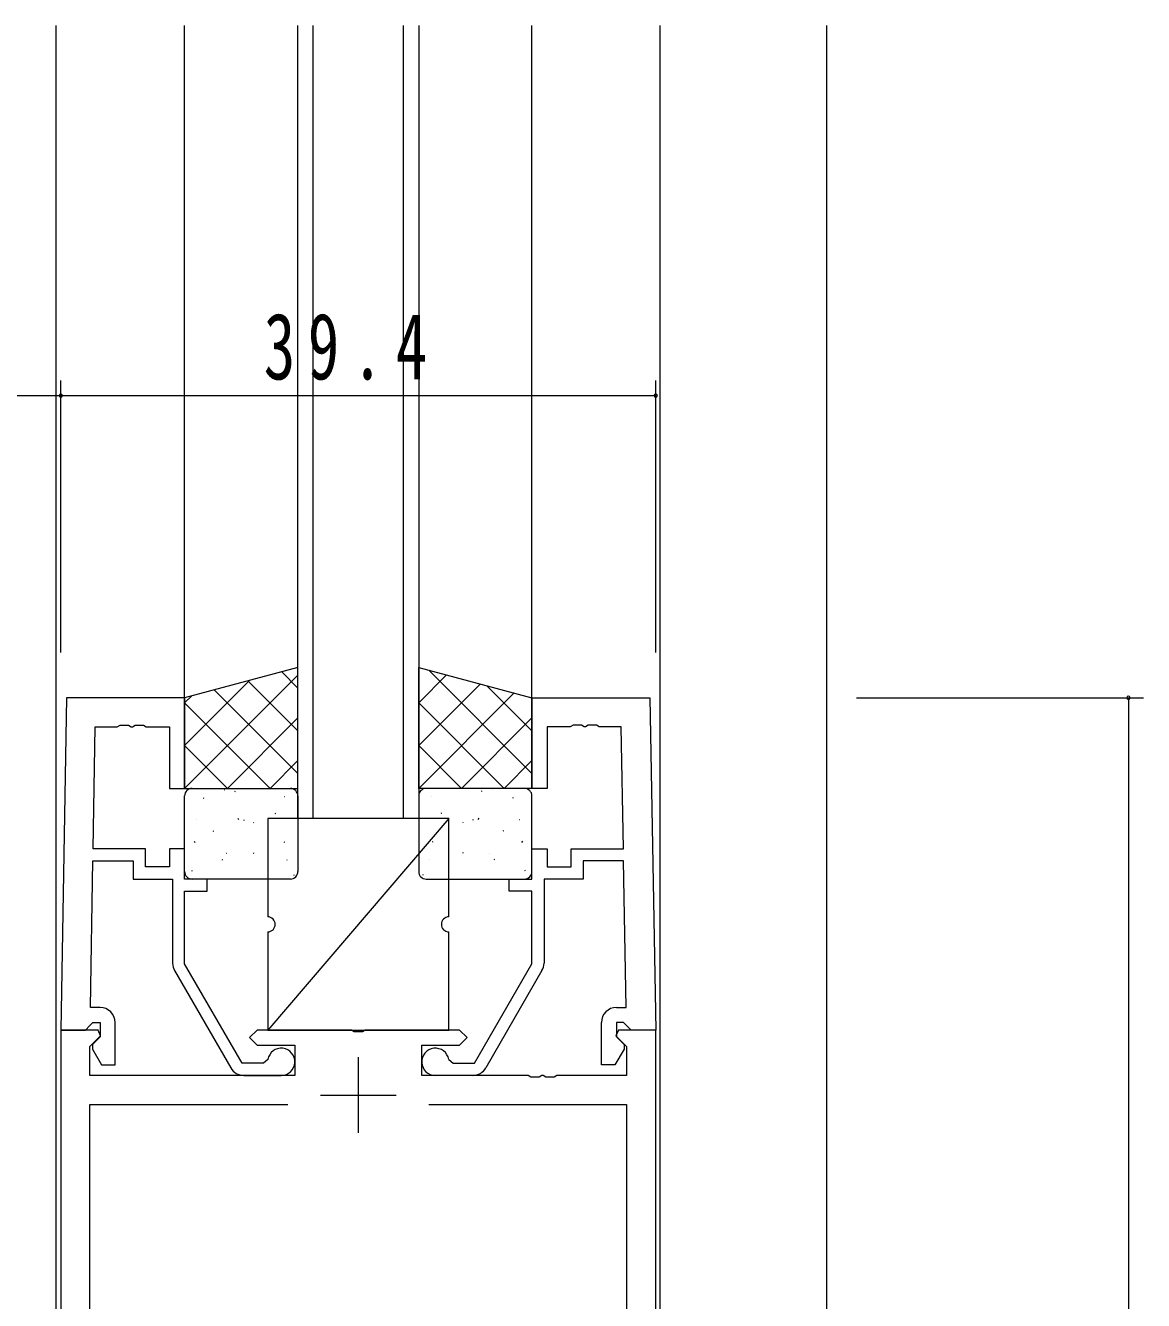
# Model space of a CAD drawing. Units: millimetres, scale not verified. Extents: x -567 to 567, y -403 to 403.
# Drawn here: x -111.8 to -37.7, y -67.9 to 16.5 of the extents above; entities that cross this region are included whole.
import ezdxf

# ---------------------------------------------------------------- set-up
doc = ezdxf.new("R2010")
doc.units = ezdxf.units.MM
doc.header["$LTSCALE"] = 2
for name, color, linetype, lineweight in [('0-3_YKK_11', 7, 'Continuous', 18), ('0-4_YKK_12', 2, 'Continuous', 18), ('0-5_YSS_K', 4, 'Continuous', 18), ('0-7_YKK_D', 6, 'Continuous', 18)]:
    doc.layers.add(name, color=color, linetype=linetype, lineweight=lineweight)
doc.styles.add('ＭＳ ゴシック', font='')
doc.styles.get('ＭＳ ゴシック').set_extended_font_data('MS Gothic')

msp = doc.modelspace()

# ---------------------------------------------------------------- linework, layer by layer
at = {"layer": '0-3_YKK_11'}
for p, q in [((-109.042, -28), (-109.426, -50)), ((-101.226, -28), (-109.042, -28)), ((-101.226, -34), (-101.226, -28)), ((-78.226, -28), (-70.41, -28)), ((-78.226, -34), (-78.226, -28)), ((-70.41, -28), (-70.026, -50)), ((-107.286, -38), (-107.146, -29.93)), ((-107.146, -29.93), (-105.684, -29.93)), ((-105.684, -29.93), (-105.501, -29.81)), ((-105.501, -29.81), (-104.951, -29.81)), ((-104.951, -29.81), (-104.768, -29.93)), ((-104.768, -29.93), (-104.684, -29.93)), ((-104.684, -29.93), (-104.501, -29.81)), ((-104.501, -29.81), (-103.951, -29.81)), ((-103.951, -29.81), (-103.768, -29.93)), ((-103.768, -29.93), (-102.226, -29.93)), ((-102.226, -29.93), (-102.226, -34)), ((-77.226, -29.93), (-77.226, -34)), ((-75.684, -29.93), (-77.226, -29.93)), ((-75.501, -29.81), (-75.684, -29.93)), ((-74.951, -29.81), (-75.501, -29.81)), ((-74.768, -29.93), (-74.951, -29.81)), ((-74.684, -29.93), (-74.768, -29.93)), ((-74.501, -29.81), (-74.684, -29.93)), ((-73.951, -29.81), (-74.501, -29.81)), ((-73.768, -29.93), (-73.951, -29.81)), ((-72.307, -29.93), (-73.768, -29.93)), ((-72.166, -38), (-72.307, -29.93)), ((-102.226, -34), (-101.226, -34)), ((-77.226, -34), (-78.226, -34)), ((-107.47, -48.5), (-107.3, -38.8)), ((-107.3, -38.8), (-104.626, -38.8)), ((-103.826, -38), (-107.286, -38)), ((-104.626, -38.8), (-104.626, -40)), ((-103.826, -39.2), (-103.826, -38)), ((-102.226, -38), (-102.226, -39.2)), ((-101.226, -38), (-102.226, -38)), ((-101.226, -40), (-101.226, -38)), ((-78.226, -38), (-77.226, -38)), ((-78.226, -40), (-78.226, -38)), ((-77.226, -38), (-77.226, -39.2)), ((-75.626, -38), (-72.166, -38)), ((-75.626, -39.2), (-75.626, -38)), ((-74.826, -38.8), (-74.826, -40)), ((-72.152, -38.8), (-74.826, -38.8)), ((-71.983, -48.5), (-72.152, -38.8)), ((-102.226, -39.2), (-103.826, -39.2)), ((-77.226, -39.2), (-75.626, -39.2)), ((-104.626, -40), (-102.026, -40)), ((-102.026, -40), (-102.026, -45.565)), ((-99.726, -40), (-101.226, -40)), ((-99.726, -40.8), (-99.726, -40)), ((-79.726, -40), (-78.226, -40)), ((-79.726, -40.8), (-79.726, -40)), ((-77.426, -40), (-77.426, -45.565)), ((-74.826, -40), (-77.426, -40)), ((-101.226, -40.8), (-99.726, -40.8)), ((-101.226, -45.618), (-101.226, -40.8)), ((-78.226, -40.8), (-79.726, -40.8)), ((-78.226, -45.618), (-78.226, -40.8)), ((-101.892, -46.065), (-98.177, -52.5)), ((-97.426, -52.2), (-101.226, -45.618)), ((-82.026, -52.2), (-78.226, -45.618)), ((-77.56, -46.065), (-81.276, -52.5)), ((-106.826, -48.5), (-107.47, -48.5)), ((-72.626, -48.5), (-71.983, -48.5)), ((-107.796, -50), (-107.496, -49.7)), ((-107.496, -49.7), (-107.296, -49.5)), ((-107.296, -49.5), (-106.826, -49.5)), ((-106.826, -49.5), (-106.826, -50.45)), ((-105.826, -52.3), (-105.826, -49.5)), ((-73.626, -52.3), (-73.626, -49.5)), ((-72.626, -49.5), (-72.626, -50.45)), ((-72.156, -49.5), (-72.626, -49.5)), ((-71.956, -49.7), (-72.156, -49.5)), ((-71.656, -50), (-71.956, -49.7)), ((-106.95, -50), (-109.426, -50)), ((-109.426, -50), (-109.426, -106)), ((-109.426, -50), (-107.796, -50)), ((-107.496, -51.094), (-106.789, -50.388)), ((-106.826, -50.45), (-107.326, -50.95)), ((-106.789, -50.388), (-106.95, -50)), ((-96.426, -50), (-96.926, -50.5)), ((-96.926, -50.5), (-96.426, -51)), ((-90.184, -50), (-96.426, -50)), ((-90.001, -50.12), (-90.184, -50)), ((-89.451, -50.12), (-90.001, -50.12)), ((-89.267, -50), (-89.451, -50.12)), ((-83.026, -50), (-89.267, -50)), ((-82.526, -50.5), (-83.026, -50)), ((-83.026, -51), (-82.526, -50.5)), ((-72.501, -50), (-72.662, -50.388)), ((-72.662, -50.388), (-71.956, -51.094)), ((-72.626, -50.45), (-72.126, -50.95)), ((-70.026, -50), (-72.501, -50)), ((-70.026, -50), (-71.656, -50)), ((-70.026, -106), (-70.026, -50)), ((-107.496, -53), (-107.496, -51.094)), ((-107.326, -50.95), (-107.326, -51.261)), ((-107.326, -51.261), (-106.726, -52.3)), ((-96.426, -51), (-93.926, -51)), ((-93.926, -51), (-93.926, -53)), ((-85.526, -51), (-83.026, -51)), ((-85.526, -53), (-85.526, -51)), ((-72.126, -51.261), (-72.726, -52.3)), ((-72.126, -50.95), (-72.126, -51.261)), ((-71.956, -51.094), (-71.956, -53)), ((-106.726, -52.3), (-105.826, -52.3)), ((-96.009, -52.2), (-97.426, -52.2)), ((-95.714, -51.95), (-96.009, -52.2)), ((-89.726, -51.8), (-89.726, -56.8)), ((-83.739, -51.95), (-83.443, -52.2)), ((-83.443, -52.2), (-82.026, -52.2)), ((-72.726, -52.3), (-73.626, -52.3)), ((-93.926, -53), (-107.496, -53)), ((-97.311, -53), (-94.826, -53)), ((-78.484, -53), (-85.526, -53)), ((-82.142, -53), (-84.626, -53)), ((-78.301, -53.12), (-78.484, -53)), ((-77.751, -53.12), (-78.301, -53.12)), ((-77.567, -53), (-77.751, -53.12)), ((-77.484, -53), (-77.567, -53)), ((-77.301, -53.12), (-77.484, -53)), ((-76.751, -53.12), (-77.301, -53.12)), ((-76.567, -53), (-76.751, -53.12)), ((-71.956, -53), (-76.567, -53)), ((-92.226, -54.3), (-87.226, -54.3)), ((-107.496, -54.93), (-94.4, -54.93)), ((-107.496, -101.07), (-107.496, -54.93)), ((-85.052, -54.93), (-71.956, -54.93)), ((-85.052, -54.93), (-71.956, -54.93)), ((-71.956, -54.93), (-71.956, -101.07))]:
    msp.add_line(p, q, dxfattribs=at)
for centre, radius, start, end in [((-101.026, -45.565), 1, 179.99993, 209.99994), ((-78.426, -45.565), 1, 330.00006, 0.00007), ((-106.826, -49.5), 1, 0.00001, 89.99999), ((-72.626, -49.5), 1, 90.00001, 179.99999), ((-94.826, -52.1), 0.9, 270, 170.40594), ((-84.626, -52.1), 0.9, 9.59406, 270), ((-97.311, -52), 1, 210, 270.00003), ((-82.142, -52), 1, 269.99997, 330)]:
    msp.add_arc(centre, radius, start, end, dxfattribs=at)
at = {"layer": '0-4_YKK_12'}
for p, q in [((-109.726, -172.5), (-109.726, 16.5)), ((-101.225, -28), (-101.225, 16.5)), ((-93.726, -36), (-93.726, 16.5)), ((-92.726, 16.5), (-92.726, -36)), ((-86.726, -36), (-86.726, 16.5)), ((-78.225, -28), (-78.225, 16.5)), ((-69.726, -172.5), (-69.726, 16.5)), ((-58.726, 16.5), (-58.726, -172.5))]:
    msp.add_line(p, q, dxfattribs=at)
msp.add_lwpolyline([(-85.726, 16.5), (-85.726, -36), (-93.726, -36)], dxfattribs=at)
at = {"layer": '0-5_YSS_K'}
for p, q in [((-101.226, -34), (-93.726, -26.5)), ((-101.226, -31.172), (-96.901, -26.847)), ((-93.726, -30.186), (-97.031, -26.881)), ((-93.726, -27.358), (-94.798, -26.286)), ((-85.726, -28.343), (-83.876, -26.493)), ((-78.226, -33.015), (-85.064, -26.176)), ((-93.726, -33.015), (-99.264, -27.477)), ((-85.726, -31.172), (-81.643, -27.089)), ((-85.726, -34), (-79.41, -27.684)), ((-78.226, -30.186), (-81.207, -27.205)), ((-101.226, -28.343), (-100.758, -27.875)), ((-95.569, -34), (-101.226, -28.343)), ((-80.069, -34), (-85.726, -28.343)), ((-98.398, -34), (-93.726, -29.328)), ((-82.898, -34), (-78.226, -29.328)), ((-98.398, -34), (-101.226, -31.172)), ((-82.898, -34), (-85.726, -31.172)), ((-95.569, -34), (-93.726, -32.157)), ((-80.069, -34), (-78.226, -32.157)), ((-101.226, -39.5), (-101.226, -34.5)), ((-100.726, -34), (-94.226, -34)), ((-98.599, -34.095), (-98.592, -34.102)), ((-97.915, -34.188), (-97.871, -34.212)), ((-94.605, -34.54), (-94.598, -34.548)), ((-93.726, -34.5), (-93.726, -39.5)), ((-85.726, -34.5), (-85.726, -39.5)), ((-78.726, -34), (-85.226, -34)), ((-84.848, -34.54), (-84.854, -34.548)), ((-81.537, -34.188), (-81.581, -34.212)), ((-80.853, -34.095), (-80.86, -34.102)), ((-78.226, -39.5), (-78.226, -34.5)), ((-99.992, -34.621), (-99.948, -34.645)), ((-79.461, -34.621), (-79.505, -34.645)), ((-100.418, -36.077), (-100.412, -36.085)), ((-97.701, -35.967), (-97.654, -36.056)), ((-97.324, -36.078), (-97.28, -36.102)), ((-96.657, -36.262), (-96.651, -36.27)), ((-83.726, -36), (-95.726, -50)), ((-95.247, -35.646), (-95.203, -35.67)), ((-84.205, -35.646), (-84.249, -35.67)), ((-82.795, -36.262), (-82.802, -36.27)), ((-82.129, -36.078), (-82.173, -36.102)), ((-81.752, -35.967), (-81.799, -36.056)), ((-79.034, -36.077), (-79.041, -36.085)), ((-99.349, -36.812), (-99.305, -36.836)), ((-80.104, -36.812), (-80.148, -36.836)), ((-100.59, -37.492), (-100.543, -37.58)), ((-94.656, -37.536), (-94.612, -37.56)), ((-84.796, -37.536), (-84.84, -37.56)), ((-78.862, -37.492), (-78.909, -37.58)), ((-98.757, -38.702), (-98.713, -38.726)), ((-98.443, -38.282), (-98.437, -38.29)), ((-96.681, -38.27), (-96.637, -38.294)), ((-94.449, -38.728), (-94.442, -38.735)), ((-85.003, -38.728), (-85.01, -38.735)), ((-82.772, -38.27), (-82.816, -38.294)), ((-81.009, -38.282), (-81.016, -38.29)), ((-80.695, -38.702), (-80.739, -38.726)), ((-100.782, -39.436), (-100.738, -39.46)), ((-78.67, -39.436), (-78.714, -39.46)), ((-94.226, -40), (-100.726, -40)), ((-94.013, -39.727), (-93.969, -39.751)), ((-85.44, -39.727), (-85.483, -39.751)), ((-85.226, -40), (-78.726, -40)), ((-95.726, -43.5), (-95.726, -50))]:
    msp.add_line(p, q, dxfattribs=at)
for points in [[(-93.726, -26), (-101.226, -28), (-101.226, -34), (-93.726, -34)], [(-85.726, -26), (-78.226, -28), (-78.226, -34), (-85.726, -34)]]:
    msp.add_lwpolyline(points, close=True, dxfattribs=at)
for points in [[(-83.726, -42.5), (-83.726, -36), (-95.726, -36), (-95.726, -42.5)], [(-95.726, -50), (-83.726, -50), (-83.726, -43.5)]]:
    msp.add_lwpolyline(points, dxfattribs=at)
for centre, start, end in [((-100.726, -34.5), 90, 180), ((-94.226, -34.5), 0, 90), ((-85.226, -34.5), 90, 180), ((-78.726, -34.5), 0, 90), ((-100.726, -39.5), 180, 270), ((-94.226, -39.5), 270, 360), ((-85.226, -39.5), 180, 270), ((-78.726, -39.5), 270, 360), ((-95.726, -43), 270, 90), ((-83.726, -43), 90, 270)]:
    msp.add_arc(centre, 0.5, start, end, dxfattribs=at)
at = {"layer": '0-7_YKK_D'}
for p, q in [((-109.426, -25), (-109.426, -7)), ((-109.426, -25), (-109.426, -7)), ((-70.026, -25), (-70.026, -7)), ((-117.526, -8), (-109.426, -8)), ((-109.426, -8), (-70.026, -8)), ((-56.726, -28), (-37.726, -28)), ((-38.726, -28), (-38.726, -128))]:
    msp.add_line(p, q, dxfattribs=at)
for centre, start, end in [((-109.426, -8), 0, 180), ((-109.426, -8), 0, 180), ((-109.426, -8), 180, 0), ((-109.426, -8), 180, 0), ((-70.026, -8), 0, 180), ((-70.026, -8), 180, 0), ((-38.726, -28), 90, 270), ((-38.726, -28), 270, 90)]:
    msp.add_arc(centre, 0.106, start, end, dxfattribs=at)

# ---------------------------------------------------------------- texts
at = {"layer": '0-7_YKK_D', "color": 7, "insert": (-95.988, -7), "char_height": 4.399, "attachment_point": 7, "style": 'ＭＳ ゴシック'}
msp.add_mtext('\\T1.39;\\W0.7;39.4', dxfattribs=at)

doc.saveas('drawing.dxf')
